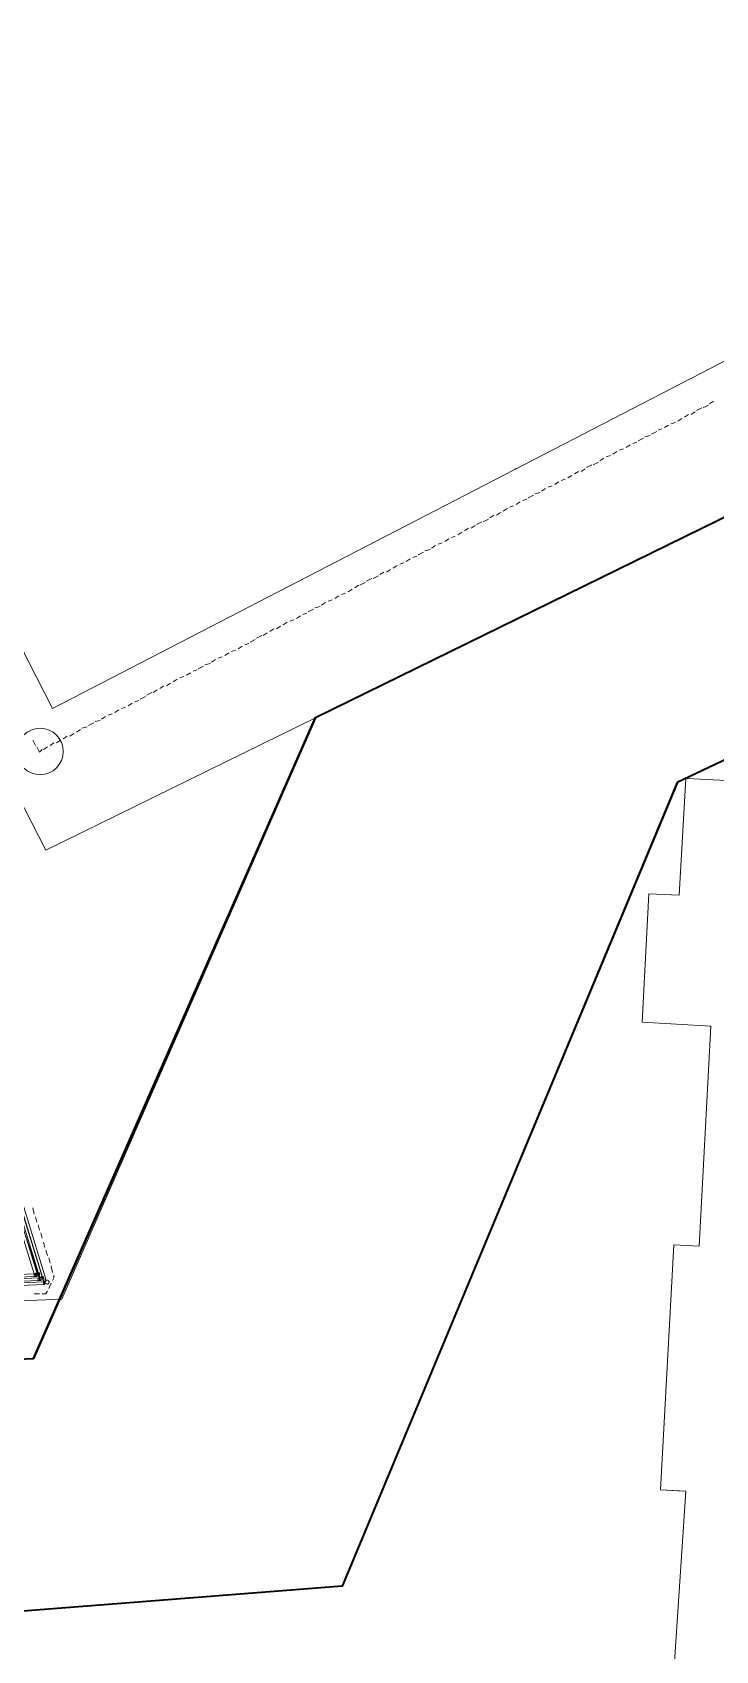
# Model space of a CAD drawing. Header units: inches. Extents: x 1969 to 240164, y 1364 to 46451.
# Drawn here: x 226332 to 228090, y 20353 to 24519 of the extents above; entities that cross this region are included whole.
import ezdxf

# ---------------------------------------------------------------- set-up
doc = ezdxf.new("R2010")
doc.units = ezdxf.units.IN
doc.header["$MEASUREMENT"] = 0
for name, color, linetype in [('PDF_0', 7, 'Continuous'), ('PDF_12 SOIL', 7, 'Continuous'), ('PDF_BH_Soil', 7, 'Continuous'), ('PDF_BH_Waste', 7, 'Continuous'), ('PDF_BOR', 7, 'Continuous'), ('PDF_BOUNDARY', 7, 'Continuous'), ('PDF_ESElevation', 7, 'Continuous'), ('PDF_HAT', 7, 'Continuous'), ('PDF_INTERNAL ROAD', 7, 'Continuous'), ('PDF_PAVING', 7, 'Continuous'), ('PDF_TEXT2', 7, 'Continuous'), ('PDF_TXT', 7, 'Continuous'), ('PDF_Wall', 7, 'Continuous')]:
    doc.layers.add(name, color=color, linetype=linetype)

msp = doc.modelspace()

# ---------------------------------------------------------------- linework, layer by layer
at = {"lineweight": 35}
for points in [[(213632.9, 20476.2), (214257.6, 20505.5), (214905.2, 20505.5), (215914.2, 20672.5), (216838, 20672.5), (217509.5, 20767.9), (218269.6, 20883.8), (218716.2, 20802), (219340, 20819.1), (222146, 20933.9), (226334.6, 21105.4), (227060.7, 22755.2), (230127.2, 24258.4)], [(230127.2, 23600.4), (227991.3, 22588.2), (227128.5, 20519.4), (224995, 20352.1), (223348.6, 20283.9), (220202.4, 20154.2), (218757.9, 20096.6), (218259.4, 20174.8), (216902.7, 19970.3), (215961.9, 19970.3), (215407.6, 19873.2), (213632.9, 19773.5)]]:
    msp.add_lwpolyline(points, dxfattribs=at)
for points in [[(213632.9, 20475.8), (214259.1, 20505.1), (214906.8, 20505.1), (215915.7, 20672.1), (216839.5, 20672.1), (217511, 20767.6), (218271.2, 20883.5), (218717.7, 20801.7), (219341.5, 20818.7), (222147.5, 20933.6), (226336.2, 21105), (227062.2, 22754.9), (230127.2, 24257.3)], [(230127.2, 23599.4), (227992.8, 22587.8), (227130, 20519), (224996.5, 20351.7), (223350.1, 20283.5), (220203.9, 20153.8), (218759.5, 20096.2), (218260.9, 20174.5), (216904.3, 19969.9), (215963.5, 19969.9), (215409.1, 19872.9), (213632.9, 19773.1)]]:
    msp.add_lwpolyline(points)
at = {"layer": 'PDF_0', "lineweight": 0}
for points in [[(227576.9, 23395.7), (227573.5, 23395.7)], [(227992.8, 22587.8), (227992.8, 22587.8)]]:
    msp.add_lwpolyline(points, dxfattribs=at)
at = {"layer": 'PDF_12 SOIL', "lineweight": 0}
msp.add_lwpolyline([(226344.1, 21317.7, 1.582376), (226343, 21326.6), (226346.4, 21323.2), (226346.4, 21319.8), (226343, 21323.2), (226343, 21326.6), (226336.2, 21323.2), (226336.2, 21316.4), (226339.6, 21316.4), (226336.2, 21316.4)], format="xyb", dxfattribs=at)
for points in [[(226339.6, 21319.8), (226339.6, 21323.2), (226336.2, 21323.2), (226339.6, 21323.2), (226339.6, 21316.4)], [(226339.6, 21319.8), (226339.6, 21323.2), (226336.2, 21323.2)], [(226339.6, 21319.8), (226339.6, 21323.2), (226343, 21323.2)], [(226343, 21316.4), (226339.6, 21316.4)], [(226366.8, 21302.7), (226366.8, 21306.1)]]:
    msp.add_lwpolyline(points, close=True, dxfattribs=at)
for points in [[(226339.6, 21323.2), (226339.6, 21323.2)], [(226339.6, 21319.8), (226339.6, 21319.8)], [(226339.6, 21316.4), (226339.6, 21316.4)], [(226343, 21323.2), (226343, 21323.2)], [(226343, 21319.8), (226343, 21319.8)], [(226343, 21319.8), (226343, 21319.8)], [(226346.4, 21323.2), (226346.4, 21323.2)], [(226366.8, 21309.6), (226366.8, 21306.1), (226366.8, 21309.6), (226360, 21306.1), (226360, 21302.7), (226363.4, 21302.7), (226360, 21302.7)], [(226363.4, 21295.9), (226360, 21295.9), (226363.4, 21299.3), (226360, 21302.7), (226360, 21295.9), (226360, 21302.7), (226363.4, 21302.7), (226360, 21302.7), (226366.8, 21306.1), (226360, 21302.7), (226360, 21306.1)], [(226360, 21302.7), (226360, 21302.7)], [(226360, 21302.7), (226360, 21302.7)], [(226363.4, 21299.3), (226363.4, 21299.3)], [(226363.4, 21295.9), (226363.4, 21295.9)], [(226366.8, 21306.1), (226366.8, 21306.1)], [(226366.8, 21299.3), (226366.8, 21299.3)], [(226366.8, 21299.3), (226366.8, 21299.3)]]:
    msp.add_lwpolyline(points, dxfattribs=at)
for centre, start, end in [((226346.1, 21322.4), 172.4577, 43.2925), ((226369.9, 21302), 172.4577, 43.2925), ((226369.9, 21302), 247.1408, 117.9756)]:
    msp.add_arc(centre, 5.11, start, end, dxfattribs=at)
at = {"layer": 'PDF_BH_Soil', "lineweight": 0}
for points in [[(223434.5, 21193.2), (226336.2, 21323.2), (225923.7, 22662.8)], [(226343, 21326.6), (225930.5, 22666.2)], [(226360, 21306.1), (225947.6, 22656)], [(226366.8, 21309.6), (225954.4, 22656)], [(223435.3, 21186.5), (226336.2, 21316.4)], [(223436.9, 21172), (226360, 21302.7)], [(223437.6, 21165.2), (226360, 21295.9)]]:
    msp.add_lwpolyline(points, dxfattribs=at)
at = {"layer": 'PDF_BH_Waste', "lineweight": 0}
for points in [[(225940.8, 22656), (226356.6, 21316.4), (226356.6, 21313), (226356.6, 21316.4), (226349.8, 21313), (226349.8, 21316.4), (225937.3, 22652.6)], [(223435.7, 21182.7), (226346.4, 21313), (226349.8, 21313), (226346.4, 21313), (226346.4, 21306.1), (226349.8, 21306.1), (226346.4, 21306.1), (223436.4, 21175.9)], [(226349.8, 21313), (226349.8, 21313)], [(226349.8, 21313), (226349.8, 21313)], [(226349.8, 21313), (226349.8, 21313)], [(226349.8, 21306.1), (226349.8, 21306.1)], [(226353.2, 21309.6), (226353.2, 21309.6)], [(226353.2, 21309.6), (226353.2, 21309.6)], [(226356.6, 21313), (226356.6, 21313)]]:
    msp.add_lwpolyline(points, dxfattribs=at)
for points in [[(226349.8, 21306.1), (226349.8, 21313)], [(226353.2, 21313), (226349.8, 21313)], [(226349.8, 21313), (226356.6, 21313)], [(226349.8, 21309.6), (226349.8, 21313)], [(226353.2, 21306.1), (226349.8, 21306.1)], [(226356.6, 21309.6), (226356.6, 21313)]]:
    msp.add_lwpolyline(points, close=True, dxfattribs=at)
for start, end in [(170.8883, 41.7231), (247.1408, 117.9756)]:
    msp.add_arc((226356.3, 21312.2), 5.11, start, end, dxfattribs=at)
at = {"layer": 'PDF_BOR', "lineweight": 0}
for points in [[(228074.6, 21960.6), (228078, 21960.6)], [(228006.4, 20764.2), (227948.5, 20767.6)]]:
    msp.add_lwpolyline(points, dxfattribs=at)
at = {"layer": 'PDF_BOUNDARY', "lineweight": 0}
msp.add_lwpolyline([(223435.2, 21187.4), (225054.5, 21258.4), (226349.8, 21313), (225933.9, 22570.8)], dxfattribs=at)
at = {"layer": 'PDF_ESElevation', "lineweight": 0}
msp.add_lwpolyline([(224567, 25928.4), (226366.8, 22414)], dxfattribs=at)
at = {"layer": 'PDF_HAT', "lineweight": 0}
for points in [[(227461, 27073.7), (224873.8, 25734.1), (226383.9, 22778.7), (229772.1, 24530.8), (228224.6, 27469.1), (227600.8, 27148.7)], [(227157.7, 19359.8), (227157.7, 20239.2), (227706.5, 20208.5), (227975.8, 20194.9), (228013.3, 20764.2), (227948.5, 20767.6), (227982.6, 21398.2), (228047.3, 21394.8), (228078, 21960.6), (227900.8, 21970.8), (227917.8, 22301.5), (227996.2, 22298.1), (228013.3, 22598.1)], [(228016.7, 22598.1), (228889.3, 22553.7), (228872.2, 22250.4), (229434.7, 22223.1), (229421, 21912.9), (229605.1, 21906.1), (229410.8, 18313.3), (229117.7, 18330.3), (228991.9, 16003.3)]]:
    msp.add_lwpolyline(points, dxfattribs=at)
at = {"layer": 'PDF_INTERNAL ROAD', "lineweight": 0}
for points in [[(223440.7, 21136.9), (226407.7, 21258.4)], [(219341.5, 20818.7), (226336.2, 21105)]]:
    msp.add_lwpolyline(points, dxfattribs=at)
at = {"layer": 'PDF_PAVING', "lineweight": 0}
msp.add_lwpolyline([(226407.7, 21258.4), (227062.2, 22754.9), (226366.8, 22414), (227062.2, 22754.9)], dxfattribs=at)
at = {"layer": 'PDF_TEXT2', "lineweight": 0}
for points in [[(226336.2, 21476.6), (226332.8, 21493.6)], [(226343, 21456.1), (226339.6, 21469.8)], [(226349.8, 21435.7), (226346.4, 21449.3)], [(226356.6, 21415.2), (226353.2, 21428.9)], [(226363.4, 21391.4), (226360, 21405)], [(226370.3, 21370.9), (226366.8, 21384.6)], [(226377.1, 21350.5), (226373.7, 21364.1)], [(226383.9, 21326.6), (226380.5, 21343.6)], [(226373.7, 21285.7), (226380.5, 21299.3)], [(226383.9, 21306.1), (226387.3, 21313), (226387.3, 21319.8)], [(226336.2, 21272.1), (226349.8, 21272.1)], [(226356.6, 21272.1), (226366.8, 21272.1), (226370.3, 21278.9)]]:
    msp.add_lwpolyline(points, dxfattribs=at)
at = {"layer": 'PDF_TXT', "lineweight": 0}
for points in [[(228009.8, 23528.6), (228020.1, 23535.4)], [(228026.9, 23535.4), (228037.1, 23542.3)], [(228040.5, 23545.7), (228054.2, 23552.5)], [(228057.6, 23552.5), (228071.2, 23559.3)], [(228074.6, 23562.7), (228084.8, 23569.5)], [(227941.7, 23494.5), (227951.9, 23498)], [(227958.7, 23501.4), (227968.9, 23508.2)], [(227975.8, 23511.6), (227986, 23515)], [(227992.8, 23518.4), (228003, 23525.2)], [(227859.9, 23450.2), (227870.1, 23457)], [(227876.9, 23460.5), (227887.1, 23463.9)], [(227890.5, 23467.3), (227904.2, 23474.1)], [(227907.6, 23477.5), (227921.2, 23480.9)], [(227924.6, 23484.3), (227938.3, 23491.1)], [(227774.6, 23405.9), (227788.3, 23412.7)], [(227791.7, 23416.1), (227801.9, 23423)], [(227808.7, 23426.4), (227819, 23429.8)], [(227825.8, 23433.2), (227836, 23440)], [(227842.8, 23443.4), (227853, 23446.8)], [(227692.8, 23365), (227703.1, 23368.4)], [(227709.9, 23371.8), (227720.1, 23378.6)], [(227726.9, 23382.1), (227737.1, 23388.9)], [(227744, 23388.9), (227754.2, 23395.7)], [(227757.6, 23399.1), (227771.2, 23405.9)], [(227607.6, 23320.7), (227621.3, 23327.5)], [(227624.7, 23330.9), (227638.3, 23334.3)], [(227641.7, 23337.7), (227651.9, 23344.6)], [(227658.7, 23348), (227669, 23351.4)], [(227675.8, 23354.8), (227686, 23361.6)], [(227542.8, 23286.6), (227553.1, 23293.4)], [(227559.9, 23296.8), (227570.1, 23300.2)], [(227576.9, 23303.7), (227587.2, 23310.5)], [(227594, 23313.9), (227604.2, 23317.3)], [(227461, 23242.3), (227471.3, 23249.1)], [(227474.7, 23252.5), (227488.3, 23259.3)], [(227491.7, 23259.3), (227505.4, 23266.2)], [(227508.8, 23269.6), (227519, 23276.4)], [(227525.8, 23276.4), (227536, 23283.2)], [(227375.8, 23201.4), (227386, 23204.8)], [(227392.9, 23208.2), (227403.1, 23215)], [(227409.9, 23218.4), (227420.1, 23221.8)], [(227427, 23225.3), (227437.2, 23232.1)], [(227444, 23235.5), (227454.2, 23242.3)], [(227294, 23157.1), (227304.2, 23163.9)], [(227311.1, 23167.3), (227321.3, 23170.7)], [(227324.7, 23174.1), (227338.3, 23180.9)], [(227341.7, 23184.3), (227355.4, 23187.8)], [(227358.8, 23191.2), (227369, 23198)], [(227208.8, 23112.8), (227222.4, 23119.6)], [(227225.8, 23123), (227236.1, 23129.8)], [(227242.9, 23129.8), (227253.1, 23136.6)], [(227259.9, 23140), (227270.2, 23146.9)], [(227277, 23150.3), (227287.2, 23153.7)], [(227144, 23078.7), (227154.3, 23085.5)], [(227161.1, 23088.9), (227171.3, 23095.7)], [(227174.7, 23095.7), (227188.3, 23102.5)], [(227191.8, 23105.9), (227205.4, 23112.8)], [(227058.8, 23037.8), (227072.4, 23041.2)], [(227075.9, 23044.6), (227086.1, 23051.4)], [(227092.9, 23054.8), (227103.1, 23058.2)], [(227109.9, 23061.6), (227120.2, 23068.5)], [(227127, 23071.9), (227137.2, 23075.3)], [(226977, 22993.5), (226987.2, 23000.3)], [(226994, 23003.7), (227004.3, 23007.1)], [(227011.1, 23010.5), (227021.3, 23017.3)], [(227028.1, 23020.7), (227038.4, 23024.1)], [(227041.8, 23027.5), (227055.4, 23034.4)], [(226891.8, 22949.1), (226905.4, 22956)], [(226908.8, 22959.4), (226922.5, 22966.2)], [(226925.9, 22966.2), (226936.1, 22973)], [(226942.9, 22976.4), (226953.1, 22983.2)], [(226960, 22983.2), (226970.2, 22990.1)], [(226810, 22908.2), (226820.2, 22911.7)], [(226827, 22915.1), (226837.2, 22921.9)], [(226844.1, 22925.3), (226854.3, 22928.7)], [(226861.1, 22932.1), (226871.3, 22938.9)], [(226878.2, 22942.3), (226888.4, 22945.7)], [(226728.2, 22863.9), (226738.4, 22870.7)], [(226745.2, 22874.2), (226755.4, 22877.6)], [(226758.8, 22881), (226772.5, 22887.8)], [(226775.9, 22891.2), (226789.5, 22894.6)], [(226792.9, 22898), (226803.2, 22904.8)], [(226660, 22829.8), (226670.2, 22836.7)], [(226677, 22836.7), (226687.3, 22843.5)], [(226694.1, 22846.9), (226704.3, 22853.7)], [(226711.1, 22857.1), (226721.4, 22860.5)], [(226578.2, 22785.5), (226588.4, 22792.3)], [(226595.2, 22795.8), (226605.5, 22799.2)], [(226608.9, 22802.6), (226622.5, 22809.4)], [(226625.9, 22812.8), (226639.5, 22819.6)], [(226643, 22819.6), (226653.2, 22826.4)], [(226493, 22744.6), (226506.6, 22748)], [(226510, 22751.4), (226520.2, 22758.3)], [(226527.1, 22761.7), (226537.3, 22765.1)], [(226544.1, 22768.5), (226554.3, 22775.3)], [(226561.1, 22778.7), (226571.4, 22782.1)], [(226411.2, 22700.3), (226421.4, 22707.1)], [(226428.2, 22707.1), (226438.4, 22713.9)], [(226445.2, 22717.4), (226455.5, 22724.2)], [(226458.9, 22727.6), (226472.5, 22731)], [(226475.9, 22734.4), (226489.6, 22741.2)], [(226332.8, 22696.9), (226339.6, 22683.3)], [(226343, 22679.9), (226349.8, 22666.2), (226356.6, 22673)], [(226360, 22673), (226370.3, 22679.9)], [(226377.1, 22683.3), (226387.3, 22690.1)], [(226394.1, 22690.1), (226404.3, 22696.9)]]:
    msp.add_lwpolyline(points, dxfattribs=at)
at = {"layer": 'PDF_Wall', "lineweight": 0}
msp.add_circle((226351.5, 22667.9), 59.7, dxfattribs=at)

doc.saveas('drawing.dxf')
